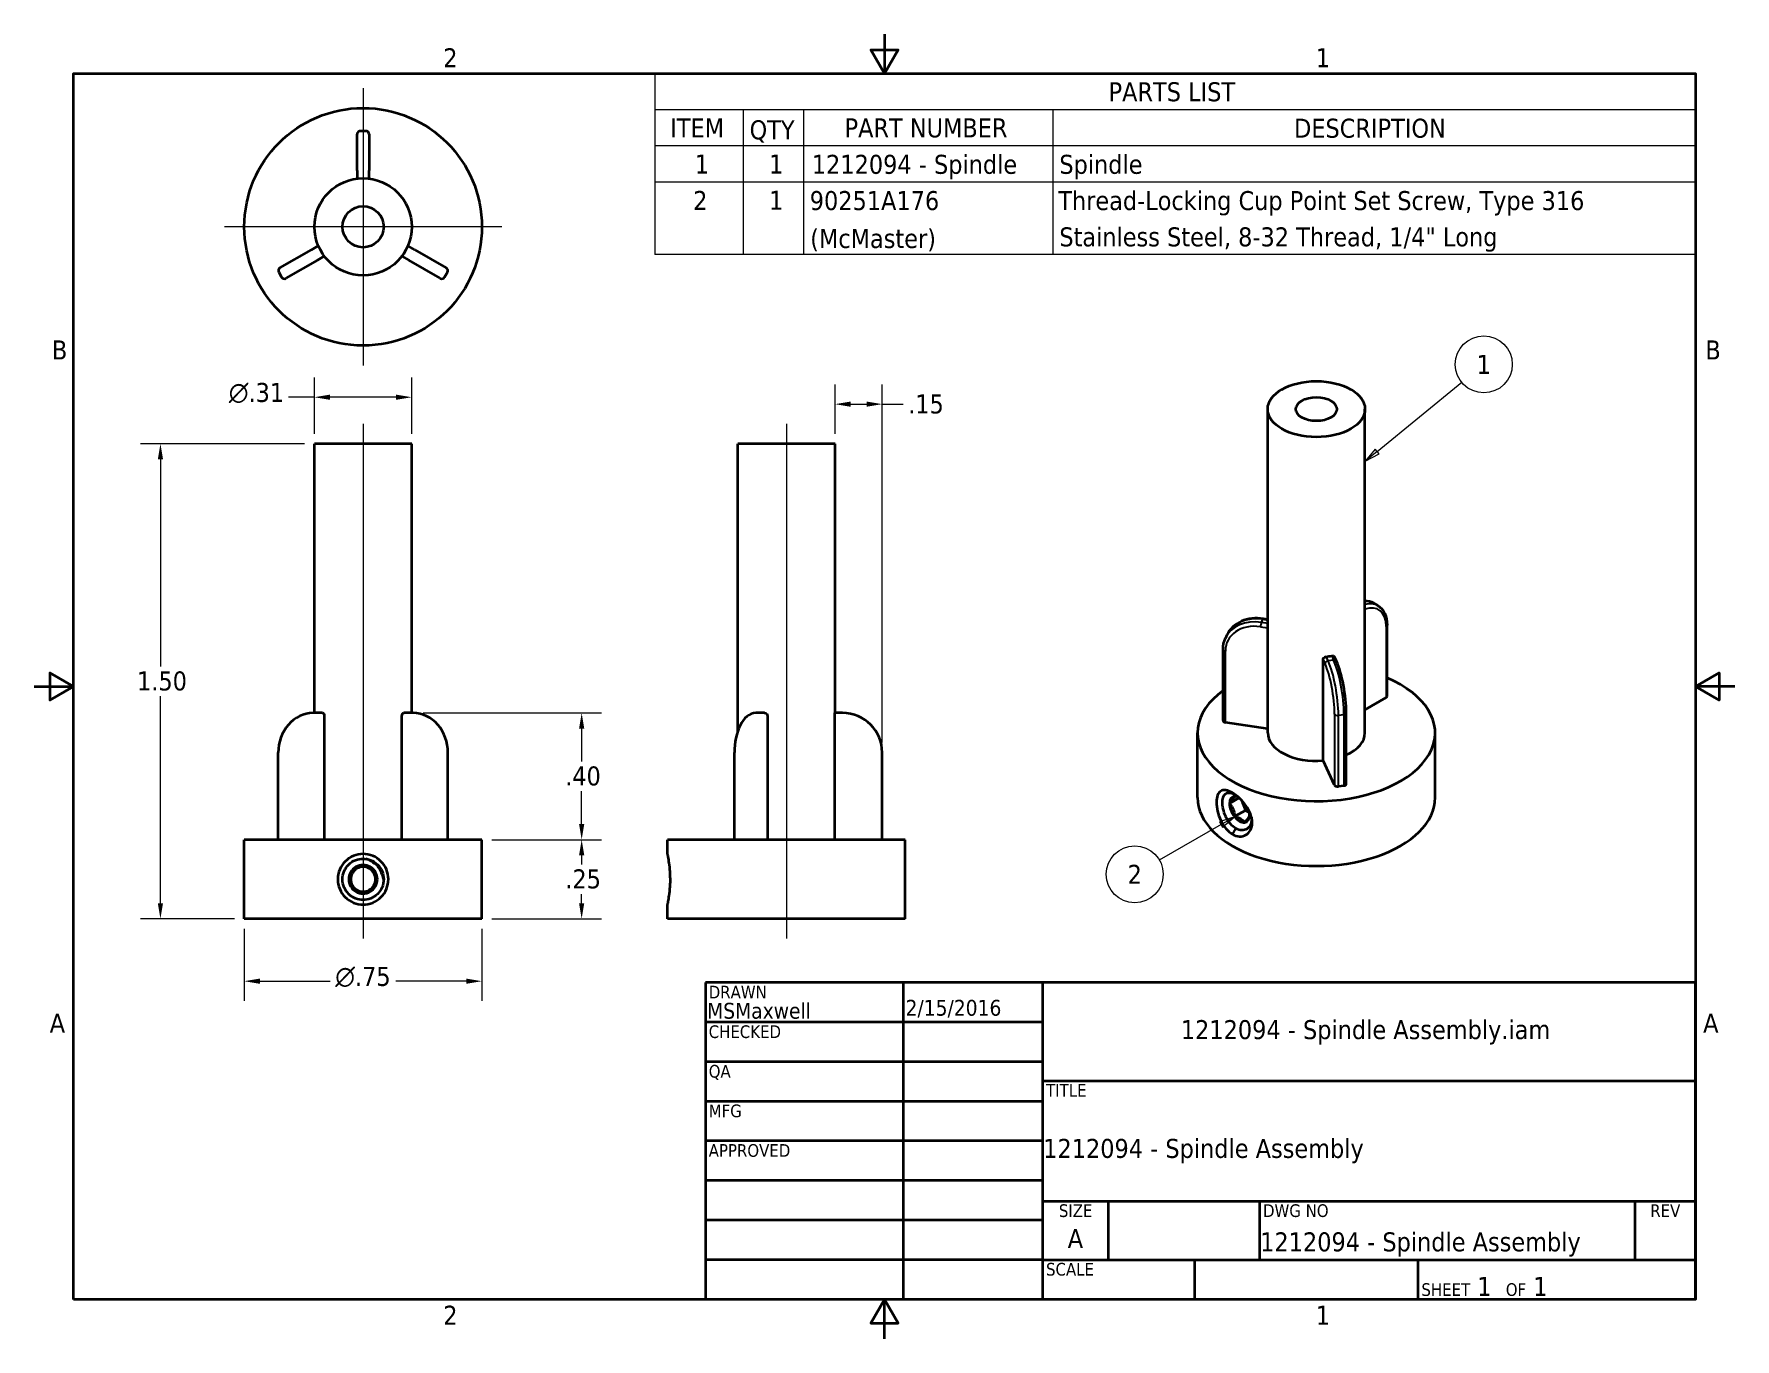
# Model space of a CAD drawing. Header units: inches. Extents: x 0.06 to 5.44, y 0.06 to 4.18.
import ezdxf
from ezdxf.enums import TextEntityAlignment as Align

# ---------------------------------------------------------------- set-up
doc = ezdxf.new("R2010")
doc.units = ezdxf.units.IN
doc.header["$LTSCALE"] = 0.5
doc.header["$MEASUREMENT"] = 0
for name, color, linetype, lineweight in [('Border (ANSI)', 7, 'Continuous', 35), ('Symbol (ANSI)', 7, 'Continuous', 18), ('Title (ANSI)', 7, 'Continuous', 35), ('Visible (ANSI)', 7, 'Continuous', 35), ('Visible Narrow (ANSI)', 7, 'Continuous', 25)]:
    doc.layers.add(name, color=color, linetype=linetype, lineweight=lineweight)
for name, color, linetype, lineweight, true_color in [('Center Mark (ANSI)', 5, 'Continuous', 18, 0x0000ff), ('Centerline (ANSI)', 5, 'Continuous', 18, 0x0000ff), ('Dimension (ANSI)', 1, 'Continuous', 18, 0xff0000)]:
    doc.layers.add(name, color=color, linetype=linetype, lineweight=lineweight, true_color=true_color)
doc.styles.add('Note Text (ANSI)', font='tahoma.ttf')
doc.styles.add('Text Style38', font='tahoma.ttf')
doc.styles.add('Text Style40', font='tahoma.ttf')
doc.dimstyles.new('Default (ANSI)', dxfattribs={"dimscale": 0.5, "dimtxt": 0.12, "dimasz": 0.098425, "dimexe": 0.125, "dimexo": 0.0625, "dimgap": 0.031496, "dimtad": 0, "dimtih": 1, "dimtoh": 1, "dimrnd": 1e-08, "dimzin": 4, "dimdsep": 46, "dimtxsty": 'Note Text (ANSI)', "dimcen": 0.09, "dimdle": 0.393701, "dimclrd": 256, "dimclre": 256, "dimclrt": 256, "dimadec": 0, "dimazin": 1, "dimtfac": 1, "dimtofl": 0, "dimtmove": 0, "dimatfit": 3, "dimfxl": 1, "dimtolj": 1, "dimtzin": 4, "dimlwd": -1, "dimlwe": -1, "dimarcsym": 0})

# ---------------------------------------------------------------- blocks, each defined once
blk = doc.blocks.new('Borders Default Border')
at = {"layer": 'Border (ANSI)', "flags": 128}
for points in [[(5.5, 8.37), (5.5, 8.12), (5.413, 8.27), (5.587, 8.27), (5.5, 8.12)], [(0.38, 0.38), (0.38, 8.12), (10.62, 8.12), (10.62, 0.38), (0.38, 0.38)], [(0.13, 4.25), (0.38, 4.25), (0.23, 4.337), (0.23, 4.163), (0.38, 4.25)], [(10.87, 4.25), (10.62, 4.25), (10.77, 4.337), (10.77, 4.163), (10.62, 4.25)], [(5.5, 0.13), (5.5, 0.38), (5.413, 0.23), (5.587, 0.23), (5.5, 0.38)]]:
    blk.add_lwpolyline(points, dxfattribs=at)
at = {"layer": 'Border (ANSI)', "char_height": 0.12, "attachment_point": 7, "style": 'Note Text (ANSI)'}
for s, insert in [('2', (2.714, 8.16)), ('1', (8.223, 8.16)), ('B', (0.243, 6.315)), ('B', (10.683, 6.315)), ('A', (0.229, 2.065)), ('A', (10.669, 2.065)), ('2', (2.714, 0.22)), ('1', (8.223, 0.22))]:
    blk.add_mtext(s, dxfattribs=dict(at, insert=insert))
blk = doc.blocks.new('Title Blocks ANSI A')
at = {"layer": 'Title (ANSI)'}
for p, q in [((11.25, 6.999), (5, 6.999)), ((5, 6.999), (5, 4.999)), ((6.25, 4.999), (6.25, 6.999)), ((7.13, 4.999), (7.13, 6.999)), ((11.25, 4.999), (11.25, 6.999)), ((7.13, 6.749), (5, 6.749)), ((7.13, 6.499), (5, 6.499)), ((7.13, 6.379), (11.25, 6.379)), ((7.13, 6.249), (5, 6.249)), ((7.13, 5.999), (5, 5.999)), ((7.13, 5.749), (5, 5.749)), ((7.13, 5.619), (11.25, 5.619)), ((7.544, 5.249), (7.544, 5.619)), ((8.5, 5.249), (8.5, 5.619)), ((10.87, 5.249), (10.87, 5.619)), ((7.13, 5.499), (5, 5.499)), ((7.13, 5.249), (5, 5.249)), ((7.13, 5.249), (11.25, 5.249)), ((8.089, 4.999), (8.089, 5.249)), ((9.5, 4.999), (9.5, 5.249)), ((5, 4.999), (11.25, 4.999))]:
    blk.add_line(p, q, dxfattribs=at)
at = {"layer": 'Title (ANSI)', "style": 'Text Style40'}
for s, p in [('DRAWN', (5.02, 6.979)), ('CHECKED', (5.02, 6.729)), ('QA', (5.02, 6.479)), ('TITLE', (7.15, 6.359)), ('MFG', (5.02, 6.229)), ('APPROVED', (5.02, 5.979)), ('DWG NO', (8.52, 5.599)), ('SCALE', (7.15, 5.229))]:
    blk.add_text(s, height=0.08, dxfattribs=at).set_placement(p, align=Align.TOP_LEFT)
for s, p in [('SIZE', (7.337, 5.599)), ('REV', (11.06, 5.599))]:
    blk.add_text(s, height=0.08, dxfattribs=at).set_placement(p, align=Align.TOP_CENTER)
at = {"layer": 'Title (ANSI)', "insert": (9.52, 5.019), "char_height": 0.12, "attachment_point": 7, "style": 'Note Text (ANSI)'}
blk.add_mtext('\\fTahoma|b0|i0;\\H0.0800;SHEET\\fTahoma|b0|i0;\\H0.1200; 1  \\fTahoma|b0|i0;\\H0.0800;OF\\fTahoma|b0|i0;\\H0.1200; 1 ', dxfattribs=at)
at = {"layer": 'Title (ANSI)'}
for tag, p, height, style in [('CREATION_DATE_001', (6.263, 6.79), 0.1, 'Text Style38'), ('AUTHOR_001', (5.01, 6.771), 0.1, 'Text Style38'), ('FILENAME_001', (8.001, 6.642), 0.12, 'Note Text (ANSI)'), ('DESCRIPTION_001', (7.132, 5.892), 0.12, 'Note Text (ANSI)'), ('Sheet_Size_001', (7.287, 5.324), 0.12, 'Note Text (ANSI)'), ('PART_NUMBER_001', (8.502, 5.302), 0.12, 'Note Text (ANSI)')]:
    blk.add_attdef(tag, p, '', height=height, dxfattribs=dict(at, style=style))
at = {"layer": 'Title (ANSI)', "style": 'Text Style38'}
for tag, p in [('CHECKED_BY', (5.02, 6.519)), ('CHECKED_DATE', (6.27, 6.519)), ('MFG_APPROVED_BY', (5.02, 6.019)), ('MFG_APPROVED_DATE', (6.27, 6.019)), ('ENG_APPROVED_BY', (5.02, 5.769)), ('ENG_APPROVAL_DATE', (6.27, 5.769))]:
    blk.add_attdef(tag, text='', height=0.1, dxfattribs=at).set_placement(p, align=Align.BOTTOM_LEFT)
at = {"layer": 'Title (ANSI)', "style": 'Note Text (ANSI)'}
blk.add_attdef('REVISION_NUMBER', text='', height=0.12, dxfattribs=at).set_placement((11.06, 5.384), align=Align.MIDDLE_CENTER)
blk = doc.blocks.new('PARTS LIST')
at = {"layer": 'Symbol (ANSI)'}
for p, q in [((10.62, 8.12), (4.05, 8.12)), ((4.05, 8.12), (4.05, 7.891)), ((10.62, 8.12), (10.62, 7.891)), ((10.62, 7.891), (4.05, 7.891)), ((4.05, 7.891), (4.05, 7.663)), ((4.608, 7.891), (4.608, 7.663)), ((4.988, 7.891), (4.988, 7.663)), ((6.562, 7.891), (6.562, 7.663)), ((10.62, 7.891), (10.62, 7.663)), ((10.62, 7.663), (4.05, 7.663)), ((4.05, 7.663), (4.05, 6.977)), ((4.608, 7.663), (4.608, 6.977)), ((4.988, 7.663), (4.988, 6.977)), ((6.562, 7.663), (6.562, 6.977)), ((10.62, 7.663), (10.62, 6.977)), ((10.62, 7.434), (4.05, 7.434)), ((10.62, 6.977), (4.05, 6.977))]:
    blk.add_line(p, q, dxfattribs=at)
at = {"layer": 'Symbol (ANSI)', "char_height": 0.12, "attachment_point": 7, "style": 'Note Text (ANSI)'}
for s, insert in [('PARTS LIST', (6.915, 7.943)), ('ITEM', (4.147, 7.717)), ('QTY', (4.648, 7.684)), ('PART NUMBER', (5.248, 7.715)), ('DESCRIPTION', (8.086, 7.713)), ('1', (4.302, 7.489)), ('1', (4.771, 7.489)), ('1212094 - Spindle', (5.041, 7.453)), ('Spindle', (6.604, 7.453)), ('2', (4.292, 7.259)), ('1', (4.771, 7.26)), ('90251A176 ', (5.028, 7.256)), ('Thread-Locking Cup Point Set Screw, Type 316 ', (6.597, 7.224)), ('(McMaster)', (5.031, 6.997)), ('Stainless Steel, 8-32 Thread, 1/4" Long', (6.604, 6.995))]:
    blk.add_mtext(s, dxfattribs=dict(at, insert=insert))
blk = doc.blocks.new('Balloon1')
at = {"layer": 'Symbol (ANSI)'}
for p, q in [((8.61, 5.734), (9.145, 6.171)), ((8.598, 5.749), (8.534, 5.672)), ((8.61, 5.734), (8.534, 5.672)), ((8.534, 5.672), (8.623, 5.719)), ((8.623, 5.719), (8.598, 5.749))]:
    blk.add_line(p, q, dxfattribs=at)
at = {"layer": 'Symbol (ANSI)', "flags": 128}
blk.add_lwpolyline([(8.598, 5.749), (8.534, 5.672), (8.623, 5.719), (8.598, 5.749)], dxfattribs=at)
at = {"layer": 'Symbol (ANSI)'}
blk.add_circle((9.284, 6.284), 0.18, dxfattribs=at)
blk.add_solid([(8.598, 5.749), (8.534, 5.672), (8.623, 5.719), (8.598, 5.749)], dxfattribs=at)
at = {"layer": 'Symbol (ANSI)', "insert": (9.284, 6.284), "char_height": 0.12, "attachment_point": 5, "style": 'Note Text (ANSI)'}
blk.add_mtext('1', dxfattribs=at)
blk = doc.blocks.new('Balloon2')
at = {"layer": 'Symbol (ANSI)'}
for p, q in [((7.625, 3.379), (7.235, 3.154)), ((7.71, 3.428), (7.615, 3.396)), ((7.615, 3.396), (7.634, 3.362)), ((7.625, 3.379), (7.71, 3.428)), ((7.634, 3.362), (7.71, 3.428))]:
    blk.add_line(p, q, dxfattribs=at)
at = {"layer": 'Symbol (ANSI)', "flags": 128}
blk.add_lwpolyline([(7.634, 3.362), (7.71, 3.428), (7.615, 3.396), (7.634, 3.362)], dxfattribs=at)
at = {"layer": 'Symbol (ANSI)'}
blk.add_circle((7.08, 3.064), 0.18, dxfattribs=at)
blk.add_solid([(7.634, 3.362), (7.71, 3.428), (7.615, 3.396), (7.634, 3.362)], dxfattribs=at)
at = {"layer": 'Symbol (ANSI)', "insert": (7.08, 3.064), "char_height": 0.12, "attachment_point": 5, "style": 'Note Text (ANSI)'}
blk.add_mtext('2', dxfattribs=at)
blk = doc.blocks.new('*D9')
at = {"layer": 'Defpoints', "color": 0, "transparency": 16777216}
for p in [(0.9504, 2.8914), (0.4641, 1.3914), (0.7289, 1.3914)]:
    blk.add_point(p, dxfattribs=at)
at = {"layer": 'Dimension (ANSI)', "transparency": 16777216}
for p, q in [((0.9192, 2.8914), (0.4016, 2.8914)), ((0.4641, 2.8422), (0.4641, 2.1884)), ((0.4641, 1.4406), (0.4641, 2.0944)), ((0.6977, 1.3914), (0.4016, 1.3914))]:
    blk.add_line(p, q, dxfattribs=at)
for points in [[(0.4559, 2.8422), (0.4723, 2.8422), (0.4641, 2.8914)], [(0.4559, 1.4406), (0.4723, 1.4406), (0.4641, 1.3914)]]:
    blk.add_solid(points, dxfattribs=at)
at = {"layer": 'Dimension (ANSI)', "transparency": 16777216, "insert": (0.3902, 2.1726), "char_height": 0.06, "attachment_point": 1, "style": 'Note Text (ANSI)'}
blk.add_mtext('\\A1;1.50', dxfattribs=at)
blk = doc.blocks.new('*D10')
at = {"layer": 'Defpoints', "color": 0, "transparency": 16777216}
for p in [(0.7289, 1.3914), (1.4789, 1.3914), (1.4789, 1.1946)]:
    blk.add_point(p, dxfattribs=at)
at = {"layer": 'Dimension (ANSI)', "transparency": 16777216}
for p, q in [((0.7289, 1.3602), (0.7289, 1.1321)), ((1.4789, 1.3602), (1.4789, 1.1321)), ((0.7781, 1.1946), (1.0004, 1.1946)), ((1.4297, 1.1946), (1.2074, 1.1946))]:
    blk.add_line(p, q, dxfattribs=at)
for points in [[(0.7781, 1.2028), (0.7781, 1.1864), (0.7289, 1.1946)], [(1.4297, 1.2028), (1.4297, 1.1864), (1.4789, 1.1946)]]:
    blk.add_solid(points, dxfattribs=at)
at = {"layer": 'Dimension (ANSI)', "transparency": 16777216, "insert": (1.0161, 1.2397), "char_height": 0.06, "attachment_point": 1, "style": 'Note Text (ANSI)'}
blk.add_mtext('\\A1;\\fAIGDT|b0|i0;\\H0.0600;\\ln\\fTahoma|b0|i0;\\H0.0600;.75', dxfattribs=at)
blk = doc.blocks.new('*D11')
at = {"layer": 'Defpoints', "color": 0, "transparency": 16777216}
for p in [(1.2574, 3.0383), (0.9504, 2.8914), (1.2574, 2.8914)]:
    blk.add_point(p, dxfattribs=at)
at = {"layer": 'Dimension (ANSI)', "transparency": 16777216}
for p, q in [((0.9504, 2.9227), (0.9504, 3.1008)), ((1.2574, 2.9227), (1.2574, 3.1008)), ((0.9504, 3.0383), (0.8688, 3.0383)), ((1.2082, 3.0383), (0.9996, 3.0383))]:
    blk.add_line(p, q, dxfattribs=at)
for points in [[(0.9996, 3.0465), (0.9996, 3.0301), (0.9504, 3.0383)], [(1.2082, 3.0465), (1.2082, 3.0301), (1.2574, 3.0383)]]:
    blk.add_solid(points, dxfattribs=at)
at = {"layer": 'Dimension (ANSI)', "transparency": 16777216, "insert": (0.6799, 3.0834), "char_height": 0.06, "attachment_point": 1, "style": 'Note Text (ANSI)'}
blk.add_mtext('\\A1;\\fAIGDT|b0|i0;\\H0.0600;\\ln\\fTahoma|b0|i0;\\H0.0600;.31', dxfattribs=at)
blk = doc.blocks.new('*D12')
at = {"layer": 'Defpoints', "color": 0, "transparency": 16777216}
for p in [(1.262, 2.0414), (1.7939, 2.0414), (1.4789, 1.6414)]:
    blk.add_point(p, dxfattribs=at)
at = {"layer": 'Dimension (ANSI)', "transparency": 16777216}
for p, q in [((1.2932, 2.0414), (1.8564, 2.0414)), ((1.7939, 1.9922), (1.7939, 1.8884)), ((1.7939, 1.6906), (1.7939, 1.7944)), ((1.5102, 1.6414), (1.8564, 1.6414))]:
    blk.add_line(p, q, dxfattribs=at)
for points in [[(1.7857, 1.9922), (1.8021, 1.9922), (1.7939, 2.0414)], [(1.7857, 1.6906), (1.8021, 1.6906), (1.7939, 1.6414)]]:
    blk.add_solid(points, dxfattribs=at)
at = {"layer": 'Dimension (ANSI)', "transparency": 16777216, "insert": (1.7418, 1.8726), "char_height": 0.06, "attachment_point": 1, "style": 'Note Text (ANSI)'}
blk.add_mtext('\\A1;.40', dxfattribs=at)
blk = doc.blocks.new('*D13')
at = {"layer": 'Defpoints', "color": 0, "transparency": 16777216}
for p in [(1.4789, 1.6414), (1.7939, 1.6414), (1.4789, 1.3914)]:
    blk.add_point(p, dxfattribs=at)
at = {"layer": 'Dimension (ANSI)', "transparency": 16777216}
for p, q in [((1.5102, 1.6414), (1.8564, 1.6414)), ((1.7939, 1.5922), (1.7939, 1.5634)), ((1.7939, 1.4406), (1.7939, 1.4694)), ((1.5102, 1.3914), (1.8564, 1.3914))]:
    blk.add_line(p, q, dxfattribs=at)
for points in [[(1.7857, 1.5922), (1.8021, 1.5922), (1.7939, 1.6414)], [(1.7857, 1.4406), (1.8021, 1.4406), (1.7939, 1.3914)]]:
    blk.add_solid(points, dxfattribs=at)
at = {"layer": 'Dimension (ANSI)', "transparency": 16777216, "insert": (1.7423, 1.5477), "char_height": 0.06, "attachment_point": 1, "style": 'Note Text (ANSI)'}
blk.add_mtext('\\A1;.25', dxfattribs=at)
blk = doc.blocks.new('*D14')
at = {"layer": 'Defpoints', "color": 0, "transparency": 16777216}
for p in [(2.5939, 3.0164), (2.5939, 2.8914), (2.7427, 1.9164)]:
    blk.add_point(p, dxfattribs=at)
at = {"layer": 'Dimension (ANSI)', "transparency": 16777216}
for p, q in [((2.5939, 2.9227), (2.5939, 3.0789)), ((2.7427, 1.9477), (2.7427, 3.0789)), ((2.6431, 3.0164), (2.6935, 3.0164)), ((2.7427, 3.0164), (2.8089, 3.0164))]:
    blk.add_line(p, q, dxfattribs=at)
for points in [[(2.6431, 3.0246), (2.6431, 3.0082), (2.5939, 3.0164)], [(2.6935, 3.0246), (2.6935, 3.0082), (2.7427, 3.0164)]]:
    blk.add_solid(points, dxfattribs=at)
at = {"layer": 'Dimension (ANSI)', "transparency": 16777216, "insert": (2.8246, 3.0471), "char_height": 0.06, "attachment_point": 1, "style": 'Note Text (ANSI)'}
blk.add_mtext('\\A1;.15', dxfattribs=at)

msp = doc.modelspace()

# ---------------------------------------------------------------- linework, layer by layer
at = {"layer": 'Center Mark (ANSI)', "linetype": 'Continuous'}
for p, q in [((1.1039, 4.0138), (1.1039, 3.1388)), ((1.5414, 3.5763), (0.6664, 3.5763))]:
    msp.add_line(p, q, dxfattribs=at)
at = {"layer": 'Centerline (ANSI)', "linetype": 'Continuous'}
for p, q in [((1.1039, 2.9539), (1.1039, 1.3289)), ((2.4404, 2.9539), (2.4404, 1.3289))]:
    msp.add_line(p, q, dxfattribs=at)
at = {"layer": 'Visible (ANSI)'}
for p, q in [((1.0849, 3.7536), (1.0849, 3.8686)), ((1.1129, 3.8786), (1.0949, 3.8786)), ((1.1229, 3.8686), (1.1229, 3.7536)), ((1.0849, 3.7536), (1.0849, 3.7286)), ((1.1229, 3.7286), (1.1229, 3.7536)), ((0.8413, 3.4466), (0.9408, 3.5041)), ((0.9625, 3.5166), (0.9408, 3.5041)), ((1.267, 3.5041), (1.2453, 3.5166)), ((1.267, 3.5041), (1.3666, 3.4466)), ((0.9598, 3.4712), (0.8603, 3.4137)), ((0.9598, 3.4712), (0.9815, 3.4837)), ((1.2263, 3.4837), (1.248, 3.4712)), ((1.3476, 3.4137), (1.248, 3.4712)), ((0.8376, 3.4329), (0.8466, 3.4173)), ((1.3612, 3.4173), (1.3702, 3.4329)), ((3.9599, 1.9787), (3.9599, 3.0007)), ((4.2669, 1.9787), (4.2669, 3.0007)), ((1.2574, 2.8914), (0.9504, 2.8914)), ((0.9504, 2.0414), (0.9504, 2.8914)), ((1.2574, 2.0414), (1.2574, 2.8914)), ((2.5939, 2.8914), (2.2869, 2.8914)), ((2.2869, 1.9842), (2.2869, 2.8914)), ((2.5939, 2.0414), (2.5939, 2.8914)), ((4.3075, 2.3804), (4.2948, 2.3877)), ((3.9599, 2.3367), (3.946, 2.3389)), ((4.3365, 2.0941), (4.3365, 2.3189)), ((3.8311, 2.2877), (3.8265, 2.2777)), ((3.8187, 2.0173), (3.8187, 2.2421)), ((4.1345, 1.8912), (4.1345, 2.21)), ((4.1771, 2.2045), (4.1706, 2.2184)), ((0.9548, 2.0414), (0.9458, 2.0414)), ((0.9757, 2.0414), (0.9548, 2.0414)), ((1.253, 2.0414), (1.2321, 2.0414)), ((1.262, 2.0414), (1.253, 2.0414)), ((2.3595, 2.0414), (2.3439, 2.0414)), ((2.3715, 2.0414), (2.3595, 2.0414)), ((2.6177, 2.0414), (2.5936, 2.0414)), ((4.2078, 1.8175), (4.2078, 2.0423)), ((4.3336, 2.09), (4.2669, 2.0516)), ((0.9815, 2.0314), (0.9815, 1.6414)), ((1.2263, 1.6414), (1.2263, 2.0314)), ((2.3807, 2.0314), (2.3807, 1.6414)), ((2.5927, 1.6414), (2.5927, 2.0314)), ((3.9599, 1.9911), (3.8261, 2.0117)), ((3.7384, 1.7743), (3.7384, 1.9787)), ((4.4884, 1.7743), (4.4884, 1.9787)), ((0.8363, 1.6414), (0.8363, 1.9164)), ((1.3716, 1.6414), (1.3716, 1.9164)), ((2.2764, 1.6414), (2.2764, 1.9164)), ((2.7427, 1.6414), (2.7427, 1.9164)), ((4.1707, 1.8133), (4.1345, 1.8912)), ((3.87, 1.7731), (3.839, 1.7552)), ((4.2004, 1.8119), (4.183, 1.8092)), ((3.8895, 1.734), (3.8549, 1.7141)), ((3.877, 1.7662), (3.8815, 1.7546)), ((3.8815, 1.7546), (3.8895, 1.734)), ((3.8895, 1.734), (3.902, 1.7267)), ((1.4789, 1.6414), (0.7289, 1.6414)), ((0.7289, 1.3914), (0.7289, 1.6414)), ((1.4789, 1.3914), (1.4789, 1.6414)), ((2.8154, 1.6414), (2.0654, 1.6414)), ((2.0654, 1.5964), (2.0654, 1.6414)), ((2.8154, 1.3914), (2.8154, 1.6414)), ((1.0701, 1.5359), (1.0588, 1.5164)), ((1.0588, 1.5164), (1.0814, 1.4773)), ((1.0814, 1.5555), (1.0701, 1.5359)), ((1.1265, 1.5555), (1.0814, 1.5555)), ((1.149, 1.5164), (1.1265, 1.5555)), ((1.1265, 1.4773), (1.149, 1.5164)), ((1.0814, 1.4773), (1.1265, 1.4773)), ((2.0654, 1.3914), (2.0654, 1.4364)), ((1.4789, 1.3914), (0.7289, 1.3914)), ((2.8154, 1.3914), (2.0654, 1.3914))]:
    msp.add_line(p, q, dxfattribs=at)
at = {"layer": 'Visible (ANSI)', "flags": 128}
for points in [[(4.2948, 2.3877), (4.2884, 2.3908), (4.2815, 2.393), (4.2743, 2.3942), (4.2669, 2.3944)], [(4.3075, 2.3804), (4.3143, 2.3757), (4.3203, 2.3699), (4.3253, 2.3631), (4.3294, 2.3555), (4.3325, 2.3472), (4.3347, 2.3383), (4.3361, 2.3288), (4.3365, 2.3189)], [(3.946, 2.3389), (3.9369, 2.34), (3.9279, 2.3405), (3.9189, 2.3404), (3.91, 2.3398), (3.9014, 2.3385), (3.8929, 2.3366), (3.8847, 2.3341), (3.8769, 2.3311), (3.8694, 2.3274), (3.8623, 2.3232), (3.8557, 2.3185), (3.8496, 2.3132), (3.8441, 2.3075), (3.8391, 2.3013), (3.8348, 2.2947), (3.8311, 2.2877)], [(3.8187, 2.2421), (3.8192, 2.2514), (3.8207, 2.2604), (3.8231, 2.2692), (3.8265, 2.2777)], [(4.1345, 2.21), (4.1353, 2.2132), (4.1374, 2.216), (4.1406, 2.2181), (4.1444, 2.2192)], [(4.1618, 2.2218), (4.1646, 2.222), (4.1672, 2.2215), (4.1692, 2.2202), (4.1706, 2.2184)], [(4.2078, 2.0423), (4.2076, 2.0521), (4.2072, 2.0624), (4.2065, 2.0731), (4.2055, 2.0842), (4.2042, 2.0954), (4.2026, 2.1067), (4.2009, 2.1181), (4.1989, 2.1294), (4.1967, 2.1404), (4.1943, 2.1512), (4.1917, 2.1615), (4.189, 2.1714), (4.1862, 2.1807), (4.1832, 2.1894), (4.1802, 2.1973), (4.1771, 2.2045)], [(0.9458, 2.0414), (0.935, 2.0408), (0.9242, 2.0389), (0.9136, 2.0359), (0.9034, 2.0317), (0.8936, 2.0263), (0.8844, 2.0199), (0.8758, 2.0126), (0.8679, 2.0043), (0.8607, 1.9952), (0.8544, 1.9853), (0.8489, 1.9748), (0.8444, 1.9638), (0.8409, 1.9523), (0.8383, 1.9405), (0.8368, 1.9285), (0.8363, 1.9164)], [(0.9757, 2.0414), (0.9778, 2.0406), (0.9797, 2.0385), (0.981, 2.0352), (0.9815, 2.0314)], [(1.2263, 2.0314), (1.2268, 2.0352), (1.2281, 2.0385), (1.23, 2.0406), (1.2321, 2.0414)], [(1.3716, 1.9164), (1.371, 1.9285), (1.3695, 1.9405), (1.3669, 1.9523), (1.3634, 1.9638), (1.3589, 1.9748), (1.3534, 1.9853), (1.3471, 1.9952), (1.3399, 2.0043), (1.332, 2.0126), (1.3234, 2.0199), (1.3142, 2.0263), (1.3044, 2.0317), (1.2942, 2.0359), (1.2836, 2.0389), (1.2729, 2.0408), (1.262, 2.0414)], [(2.3439, 2.0414), (2.3364, 2.0407), (2.329, 2.0385), (2.322, 2.035), (2.3155, 2.0304), (2.3095, 2.0247), (2.304, 2.018), (2.2989, 2.0105), (2.2943, 2.0022), (2.2902, 1.9932), (2.2866, 1.9835), (2.2835, 1.9732), (2.281, 1.9624), (2.279, 1.9513), (2.2776, 1.9398), (2.2767, 1.9282), (2.2764, 1.9164)], [(2.3715, 2.0414), (2.375, 2.0406), (2.378, 2.0385), (2.38, 2.0352), (2.3807, 2.0314)], [(2.5927, 2.0314), (2.5928, 2.0352), (2.593, 2.0385), (2.5933, 2.0406), (2.5936, 2.0414)], [(3.8483, 1.6584), (3.8537, 1.6557), (3.8594, 1.6536), (3.8651, 1.6521), (3.8708, 1.6515), (3.8763, 1.6516), (3.8817, 1.6525), (3.8866, 1.6541), (3.8912, 1.6563), (3.8954, 1.6592), (3.8992, 1.6627), (3.9026, 1.6669), (3.9055, 1.6717), (3.9078, 1.677), (3.9094, 1.6827), (3.9104, 1.6887), (3.9107, 1.6949), (3.9103, 1.7014), (3.9094, 1.7081), (3.9077, 1.715), (3.9055, 1.7219), (3.9026, 1.7289), (3.8992, 1.7358), (3.8954, 1.7425), (3.8912, 1.7489), (3.8866, 1.755), (3.8817, 1.761), (3.8763, 1.7668), (3.8708, 1.7723), (3.8651, 1.7773), (3.8594, 1.7819), (3.8537, 1.7859), (3.8482, 1.7893), (3.8428, 1.7922), (3.8375, 1.7945), (3.8324, 1.7962), (3.8275, 1.7972), (3.8229, 1.7976), (3.8186, 1.7973), (3.8148, 1.7964), (3.8114, 1.7948), (3.8083, 1.7926), (3.8056, 1.7897), (3.8033, 1.7861), (3.8013, 1.7819), (3.7998, 1.777), (3.7988, 1.7717), (3.7981, 1.7659), (3.7979, 1.7597), (3.7981, 1.7532), (3.7988, 1.7463), (3.7998, 1.7392), (3.8013, 1.7317), (3.8033, 1.7241), (3.8056, 1.7166), (3.8083, 1.7093), (3.8114, 1.7022), (3.8148, 1.6954), (3.8186, 1.6887), (3.8229, 1.6824), (3.8275, 1.6764), (3.8324, 1.6709), (3.8376, 1.6661), (3.8429, 1.6619), (3.8483, 1.6584)], [(3.8589, 1.6768), (3.8548, 1.6794), (3.8508, 1.6825), (3.8468, 1.686), (3.843, 1.6901), (3.8393, 1.6945), (3.8359, 1.6993), (3.8327, 1.7043), (3.8298, 1.7095), (3.8271, 1.7149), (3.8247, 1.7206), (3.8226, 1.7265), (3.8208, 1.7325), (3.8193, 1.7386), (3.8181, 1.7445), (3.8174, 1.7502), (3.817, 1.7556), (3.8169, 1.7608), (3.8173, 1.7657), (3.818, 1.7703), (3.8191, 1.7745), (3.8205, 1.7782), (3.8223, 1.7815), (3.8244, 1.7842), (3.8268, 1.7863), (3.8293, 1.7879), (3.8322, 1.789), (3.8353, 1.7896), (3.8387, 1.7898), (3.8424, 1.7894), (3.8462, 1.7886), (3.8501, 1.7873), (3.8541, 1.7856)], [(3.8549, 1.778), (3.8547, 1.776), (3.854, 1.7739), (3.8528, 1.7716), (3.8512, 1.7691)], [(3.8686, 1.7743), (3.8624, 1.7763), (3.8589, 1.7772), (3.8549, 1.778)], [(3.8512, 1.7691), (3.8491, 1.7663), (3.8465, 1.7631), (3.8431, 1.7595), (3.839, 1.7552)], [(3.839, 1.7552), (3.8431, 1.7507), (3.8465, 1.7463), (3.8491, 1.7418), (3.8512, 1.7371), (3.8528, 1.7322), (3.854, 1.7268), (3.8547, 1.7209), (3.8549, 1.7141)], [(3.8868, 1.6957), (3.891, 1.7), (3.8943, 1.7036), (3.897, 1.7068), (3.8991, 1.7096), (3.9007, 1.7121), (3.9018, 1.7144), (3.9025, 1.7165), (3.9028, 1.7185)], [(3.8549, 1.7141), (3.8613, 1.7127), (3.8666, 1.7111), (3.8712, 1.7094), (3.8752, 1.7074), (3.8786, 1.7051), (3.8817, 1.7025), (3.8844, 1.6994), (3.8868, 1.6957)], [(3.9084, 1.7125), (3.9088, 1.7066), (3.9086, 1.7009), (3.9077, 1.6955), (3.9062, 1.6905), (3.9041, 1.6859), (3.9014, 1.6818), (3.8983, 1.6784), (3.8947, 1.6757), (3.891, 1.6736), (3.8868, 1.6721), (3.8824, 1.6712), (3.8778, 1.671), (3.873, 1.6716), (3.8682, 1.6727), (3.8634, 1.6745), (3.8589, 1.6768)], [(1.1039, 1.4364), (1.1116, 1.4368), (1.1193, 1.4379), (1.127, 1.4399), (1.1345, 1.4425), (1.1417, 1.4459), (1.1485, 1.45), (1.1547, 1.4547), (1.1603, 1.4598), (1.1654, 1.4654), (1.1701, 1.4717), (1.1742, 1.4785), (1.1775, 1.4857), (1.1802, 1.4932), (1.1821, 1.501), (1.1833, 1.5087), (1.1836, 1.5165), (1.1832, 1.5243), (1.1821, 1.532), (1.1802, 1.5397), (1.1776, 1.5471), (1.1742, 1.5543), (1.1701, 1.5611), (1.1654, 1.5674), (1.1603, 1.573), (1.1547, 1.5781), (1.1485, 1.5828), (1.1417, 1.5869), (1.1345, 1.5903), (1.127, 1.593), (1.1193, 1.5949), (1.1116, 1.596), (1.1038, 1.5964), (1.0961, 1.596), (1.0884, 1.5949), (1.0808, 1.593), (1.0733, 1.5903), (1.0661, 1.5869), (1.0593, 1.5828), (1.0531, 1.5781), (1.0475, 1.573), (1.0424, 1.5674), (1.0377, 1.5611), (1.0337, 1.5543), (1.0303, 1.5471), (1.0276, 1.5396), (1.0257, 1.5319), (1.0245, 1.5241), (1.0242, 1.5163), (1.0245, 1.5086), (1.0257, 1.5009), (1.0276, 1.4932), (1.0303, 1.4857), (1.0337, 1.4785), (1.0377, 1.4717), (1.0424, 1.4654), (1.0475, 1.4597), (1.0532, 1.4546), (1.0594, 1.45), (1.0661, 1.4459), (1.0733, 1.4425), (1.0808, 1.4398), (1.0885, 1.4379), (1.0963, 1.4368), (1.1039, 1.4364)], [(1.1039, 1.4514), (1.0979, 1.4517), (1.0919, 1.4525), (1.0858, 1.454), (1.0799, 1.456), (1.0741, 1.4586), (1.0687, 1.4618), (1.0636, 1.4654), (1.0589, 1.4695), (1.0546, 1.4741), (1.0507, 1.4791), (1.0472, 1.4847), (1.0442, 1.4907), (1.0419, 1.4969), (1.0402, 1.5033), (1.0392, 1.5098), (1.0389, 1.5163), (1.0392, 1.5229), (1.0402, 1.5294), (1.0419, 1.5359), (1.0442, 1.5421), (1.0472, 1.5481), (1.0507, 1.5537), (1.0546, 1.5588), (1.0589, 1.5633), (1.0635, 1.5673), (1.0686, 1.571), (1.0741, 1.5742), (1.0799, 1.5768), (1.0858, 1.5788), (1.0918, 1.5803), (1.0978, 1.5811), (1.1038, 1.5814), (1.1099, 1.5811), (1.1159, 1.5803), (1.122, 1.5788), (1.1279, 1.5768), (1.1337, 1.5742), (1.1392, 1.571), (1.1443, 1.5673), (1.1489, 1.5633), (1.1532, 1.5588), (1.1571, 1.5537), (1.1606, 1.5481), (1.1636, 1.5422), (1.1659, 1.536), (1.1675, 1.5296), (1.1686, 1.5231), (1.1689, 1.5165), (1.1686, 1.5099), (1.1676, 1.5034), (1.1659, 1.4969), (1.1636, 1.4907), (1.1606, 1.4847), (1.1572, 1.4791), (1.1532, 1.4741), (1.1489, 1.4695), (1.1443, 1.4655), (1.1392, 1.4618), (1.1337, 1.4586), (1.1279, 1.456), (1.122, 1.454), (1.1159, 1.4526), (1.1099, 1.4517), (1.1039, 1.4514)], [(2.0654, 1.4364), (2.0654, 1.4368), (2.0657, 1.4379), (2.0661, 1.4399), (2.0666, 1.4425), (2.0673, 1.4459), (2.068, 1.45), (2.0688, 1.4547), (2.0696, 1.4598), (2.0704, 1.4654), (2.0712, 1.4717), (2.072, 1.4785), (2.0727, 1.4857), (2.0732, 1.4932), (2.0736, 1.501), (2.0739, 1.5087), (2.0739, 1.5165), (2.0738, 1.5243), (2.0736, 1.532), (2.0732, 1.5397), (2.0727, 1.5471), (2.072, 1.5543), (2.0712, 1.5611), (2.0704, 1.5674), (2.0696, 1.573), (2.0688, 1.5781), (2.068, 1.5828), (2.0673, 1.5869), (2.0666, 1.5903), (2.0661, 1.593), (2.0657, 1.5949), (2.0654, 1.596), (2.0654, 1.5964)], [(1.1635, 1.5324), (1.1651, 1.5281), (1.1667, 1.5225), (1.1679, 1.5156), (1.1684, 1.5085)]]:
    msp.add_lwpolyline(points, dxfattribs=at)
at = {"layer": 'Visible (ANSI)'}
for radius in [0.375, 0.1535, 0.065]:
    msp.add_circle((1.1039, 3.5763), radius, dxfattribs=at)
for centre, radius, start, end in [((1.0949, 3.8686), 0.01, 90, 180), ((1.1129, 3.8686), 0.01, 0, 90), ((0.8463, 3.4379), 0.01, 120, 210), ((1.3616, 3.4379), 0.01, 330, 60), ((0.8553, 3.4223), 0.01, 210, 300), ((1.3526, 3.4223), 0.01, 240, 330), ((2.6177, 1.9164), 0.125, 0, 90), ((1.1039, 1.5164), 0.0451, 60, 120), ((1.0955, 1.5187), 0.0645, 52.455, 74.2013), ((1.1039, 1.5164), 0.0617, 15, 60), ((1.1039, 1.5164), 0.0451, 120, 180), ((1.1039, 1.5164), 0.0451, 180, 240), ((1.1039, 1.5164), 0.0391, 150, 210), ((1.1039, 1.5164), 0.0391, 90, 150), ((1.1039, 1.5164), 0.0391, 30, 90), ((1.1039, 1.5164), 0.0451, 0, 60), ((1.1039, 1.5164), 0.0451, 300, 0), ((1.1039, 1.5164), 0.0391, 330, 30), ((1.1039, 1.5164), 0.0391, 210, 270), ((1.1039, 1.5164), 0.0451, 240, 300), ((1.1039, 1.5164), 0.0391, 270, 330)]:
    msp.add_arc(centre, radius, start, end, dxfattribs=at)
for major_axis in [(0.1535, 0), (0.065, 0)]:
    msp.add_ellipse((4.1134, 3.0007), major_axis=major_axis, ratio=0.575862, dxfattribs=at)
for centre, major_axis, ratio, start_param, end_param in [((4.1134, 2.3057), (0.1535, 0), 0.575862, 4.915523, 5.032854), ((4.1134, 1.9787), (-0.375, 0), 0.575862, 5.616435, 10.358507), ((4.3265, 2.0941), (0.01, 0), 0.575862, 5.497787, 6.283185), ((3.8287, 2.0173), (-0.01, 0), 0.575862, 0, 1.308997), ((4.1134, 1.9787), (-0.1535, 0), 0.575862, 0, 1.708499), ((4.1134, 1.9787), (0.1535, 0), 0.575862, 5.374351, 6.283185), ((4.1134, 1.7743), (-0.375, 0), 0.575862, 0, 3.141593), ((3.8709, 1.7369), (-0.0225, 0.0391), 0.578093, 6.02332, 7.070517), ((3.8709, 1.7369), (-0.0225, 0.0391), 0.578093, 5.621367, 6.02332), ((4.1804, 1.8148), (-0.01, 0), 0.575862, 0.261799, 1.832596), ((4.1978, 1.8175), (0.01, 0), 0.575862, 4.974188, 6.283185), ((3.8709, 1.7369), (0.0225, -0.0391), 0.578093, 3.928925, 4.976122), ((3.9054, 1.7567), (0.0195, -0.0339), 0.578093, 4.173652, 4.452523), ((3.9054, 1.7567), (0.0195, -0.0339), 0.578093, 4.452523, 5.376092), ((3.8709, 1.7369), (0.0225, -0.0391), 0.578093, 6.02332, 7.070517), ((3.8709, 1.7369), (-0.0225, 0.0391), 0.578093, 3.928925, 4.301951), ((3.8709, 1.7369), (0.0225, -0.0391), 0.578093, 4.976122, 6.02332)]:
    msp.add_ellipse(centre, major_axis=major_axis, ratio=ratio, start_param=start_param, end_param=end_param, dxfattribs=at)
at = {"layer": 'Visible Narrow (ANSI)'}
for p, q in [((3.9372, 2.3134), (3.9599, 2.3099)), ((3.9398, 2.3272), (3.9445, 2.3372)), ((3.9599, 2.3241), (3.9398, 2.3272)), ((3.9445, 2.3372), (3.9599, 2.3348)), ((4.3336, 2.3148), (4.3336, 2.09)), ((3.8261, 2.0117), (3.8261, 2.2366)), ((4.1345, 2.21), (4.141, 2.1961)), ((4.1506, 2.2058), (4.1444, 2.2192)), ((4.168, 2.2085), (4.1506, 2.2058)), ((4.1618, 2.2218), (4.168, 2.2085)), ((4.1707, 2.0381), (4.1707, 1.8133)), ((4.183, 2.034), (4.2004, 2.0367)), ((4.183, 1.8092), (4.183, 2.034)), ((4.2004, 2.0367), (4.2004, 1.8119)), ((3.8483, 1.6584), (3.8589, 1.6768))]:
    msp.add_line(p, q, dxfattribs=at)
for centre, major_axis, ratio, start_param, end_param in [((4.2324, 2.2794), (0.0624, 0.1083), 0.578093, 0, 0.382727), ((4.2452, 2.2721), (0.0624, 0.1083), 0.578093, 0, 0.534812), ((4.2522, 2.268), (0.0574, 0.0997), 0.578093, 5.495853, 6.885113), ((3.9372, 2.2194), (-0.1043, 0.0485), 0.78969, 5.064519, 6.635315), ((3.9398, 2.225), (-0.1133, 0.0527), 0.78969, 5.064519, 6.283185), ((3.9445, 2.235), (-0.1133, 0.0527), 0.78969, 5.064519, 6.283185), ((3.9398, 2.319), (0.00152, 0.00988), 0.211597, 0.630072, 2.200868), ((3.9445, 2.329), (0.00152, 0.00988), 0.211597, 0, 0.630072), ((4.3265, 2.3189), (0.01, 0), 0.575862, 5.497787, 6.283185), ((3.8287, 2.2421), (-0.01, 0), 0.575862, 0, 1.308997), ((4.1506, 2.1976), (-0.00907, -0.00422), 0.78969, 4.360259, 5.931056), ((4.1506, 2.1036), (-0.0191, 0.1235), 0.211597, 4.082317, 5.653113), ((4.168, 2.2003), (0.00907, 0.00422), 0.78969, 0, 1.218667), ((4.168, 2.1063), (0.0191, -0.1235), 0.211597, 0.940724, 2.511521), ((4.141, 2.1021), (0.0175, -0.1137), 0.211597, 0.940724, 2.511521), ((4.1978, 2.0423), (0.01, 0), 0.575862, 4.974188, 6.283185), ((4.1804, 2.0396), (-0.01, 0), 0.575862, 0.261799, 1.832596)]:
    msp.add_ellipse(centre, major_axis=major_axis, ratio=ratio, start_param=start_param, end_param=end_param, dxfattribs=at)

# ---------------------------------------------------------------- block references
at = {"xscale": 0.5, "yscale": 0.5, "zscale": 0.5}
msp.add_blockref('Borders Default Border', (0, 0), dxfattribs=at)
msp.add_blockref('Title Blocks ANSI A', (-0.315, -2.3093), dxfattribs=at).add_auto_attribs({'AUTHOR_001': 'MSMaxwell', 'CREATION_DATE_001': '2/15/2016', 'FILENAME_001': '1212094 - Spindle Assembly.iam', 'DESCRIPTION_001': '1212094 - Spindle Assembly', 'Sheet_Size_001': 'A', 'PART_NUMBER_001': '1212094 - Spindle Assembly'})
at = {"layer": 'Symbol (ANSI)', "xscale": 0.5, "yscale": 0.5, "zscale": 0.5}
for name in ['PARTS LIST', 'Balloon1', 'Balloon2']:
    msp.add_blockref(name, (0, 0), dxfattribs=at)

# ---------------------------------------------------------------- dimensions: what is measured, and where the dimension line sits
at = {"layer": 'Dimension (ANSI)'}
for base, p1, p2, override, picture, middle in [((1.2574, 3.0383), (0.9504, 2.8914), (1.2574, 2.8914), {"dimtih": 0, "dimtoh": 0, "dimdec": 2, "dimtp": 0, "dimtm": 0, "dimtdec": 2, "dimatfit": 2}, '*D11', (0.7665, 3.0383)), ((1.4789, 1.1946), (0.7289, 1.3914), (1.4789, 1.3914), {"dimtih": 0, "dimtoh": 0, "dimdec": 2, "dimtp": 0, "dimtm": 0, "dimtdec": 2, "dimatfit": 1}, '*D10', (1.1039, 1.1946))]:
    dim = msp.add_linear_dim(base=base, p1=p1, p2=p2, angle=180, text='\\fAIGDT|b0|i0;\\H0.0600;\\ln\\fTahoma|b0|i0;\\H0.0600;<>', dimstyle='Default (ANSI)', override=override, dxfattribs=at)
    dim.commit()
    dim.dimension.update_dxf_attribs({"geometry": picture, "text_midpoint": middle, "dimtype": 160})
dim = msp.add_linear_dim(base=(2.5939, 3.0164), p1=(2.7427, 1.9164), p2=(2.5939, 2.8914), dimstyle='Default (ANSI)', override={"dimtih": 0, "dimtoh": 0, "dimdec": 2, "dimtp": 0, "dimtm": 0, "dimtdec": 2, "dimatfit": 2}, dxfattribs=at)
dim.commit()
dim.dimension.update_dxf_attribs({"geometry": '*D14', "text_midpoint": (2.8762, 3.0164), "dimtype": 160})
for base, p1, p2, angle, picture, middle in [((0.4641, 1.3914), (0.9504, 2.8914), (0.7289, 1.3914), 270, '*D9', (0.4641, 2.1414)), ((1.7939, 2.0414), (1.4789, 1.6414), (1.262, 2.0414), 270, '*D12', (1.7939, 1.8414)), ((1.7939, 1.6414), (1.4789, 1.3914), (1.4789, 1.6414), 90, '*D13', (1.7939, 1.5164))]:
    dim = msp.add_linear_dim(base=base, p1=p1, p2=p2, angle=angle, dimstyle='Default (ANSI)', override={"dimdec": 2, "dimtp": 0, "dimtm": 0, "dimtdec": 2, "dimatfit": 1}, dxfattribs=at)
    dim.commit()
    dim.dimension.update_dxf_attribs({"geometry": picture, "text_midpoint": middle, "dimtype": 160})

doc.saveas('drawing.dxf')
